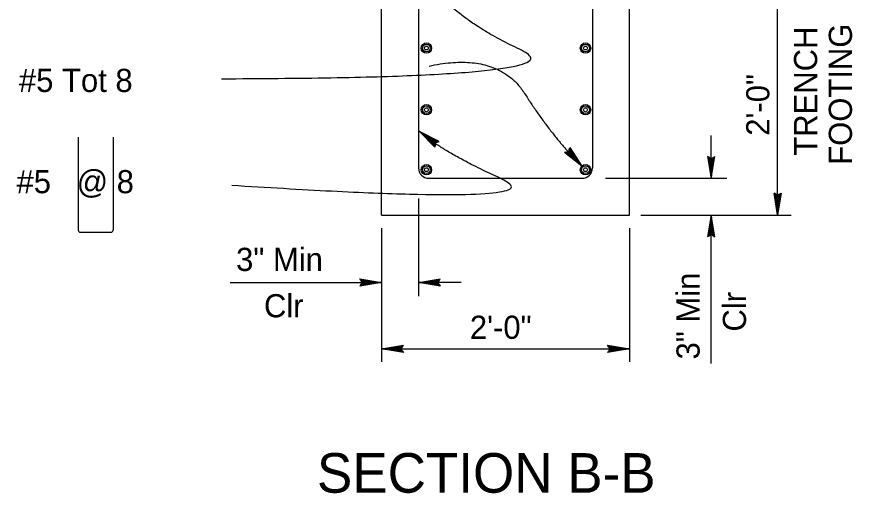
# Model space of a CAD drawing. Extents: x -893 to 867, y -474 to 712.
# Drawn here: x -115.3 to 137.7, y 161.5 to 305.8 of the extents above; entities that cross this region are included whole.
import ezdxf

# ---------------------------------------------------------------- set-up
doc = ezdxf.new("R2010")
doc.units = 0
for name, color, linetype in [('str_Concrete-A', 7, 'Continuous'), ('str_Reinforcement-A', 7, 'Continuous'), ('str_Reinforcement-E', 7, 'Continuous'), ('str_Text-A', 7, 'Continuous')]:
    doc.layers.add(name, color=color, linetype=linetype)

msp = doc.modelspace()

# ---------------------------------------------------------------- linework, layer by layer
at = {"layer": 'str_Concrete-A'}
for p, q in [((-4.82, 245.74), (-4.82, 320.74)), ((70.18, 245.74), (70.18, 320.85)), ((-4.82, 245.74), (70.18, 245.74))]:
    msp.add_line(p, q, dxfattribs=at)
at = {"layer": 'str_Reinforcement-A'}
for centre, radius in [((8.73, 296.35), 1.57), ((8.73, 296.35), 1.17), ((8.73, 296.35), 0.582), ((56.9, 296.35), 1.57), ((56.9, 296.35), 1.17), ((56.9, 296.35), 0.582), ((8.73, 277.66), 1.57), ((8.73, 277.66), 1.17), ((56.9, 277.66), 1.57), ((56.9, 277.66), 1.17), ((8.73, 277.66), 0.582), ((56.9, 277.66), 0.582), ((8.73, 259.5), 1.57), ((8.73, 259.5), 1.17), ((56.9, 259.5), 1.57), ((56.9, 259.5), 1.17), ((8.73, 259.5), 0.582), ((56.9, 259.5), 0.582)]:
    msp.add_circle(centre, radius, dxfattribs=at)
at = {"layer": 'str_Reinforcement-E'}
for p, q in [((6.35, 396.25), (6.35, 260.03)), ((59.01, 395.83), (59.01, 260.03)), ((9.47, 256.91), (55.88, 256.91))]:
    msp.add_line(p, q, dxfattribs=at)
for centre, start, end in [((9.47, 260.03), 180, 270), ((55.88, 260.03), 270, 0)]:
    msp.add_arc(centre, 3.13, start, end, dxfattribs=at)
at = {"layer": 'str_Text-A'}
for p, q in [((115.08, 245.74), (115.08, 320.74)), ((11.4, 267.59), (6.61, 271.05)), ((12.6, 268.08), (6.61, 271.05)), ((6.61, 271.05), (11.31, 266.3)), ((11.36, 266.94), (6.61, 271.05)), ((6.61, 271.05), (12, 267.83)), ((12.3, 267.96), (6.61, 271.05)), ((6.61, 271.05), (11.7, 267.71)), ((11.38, 267.26), (6.61, 271.05)), ((6.61, 271.05), (11.33, 266.62)), ((-96.69, 269.33), (-96.69, 241.21)), ((-86.16, 269.33), (-86.16, 241.21)), ((94.97, 256.91), (94.97, 269.86)), ((11.36, 266.94), (11.31, 266.3)), ((11.4, 267.59), (11.36, 266.94)), ((12, 267.83), (11.4, 267.59)), ((12, 267.83), (12.6, 268.08)), ((51.98, 265.6), (52.16, 266.23)), ((52.07, 265.92), (55.79, 260.61)), ((52.16, 266.23), (55.79, 260.61)), ((51.17, 264.86), (50.53, 264.74)), ((55.79, 260.61), (50.53, 264.74)), ((55.79, 260.61), (50.85, 264.8)), ((51.8, 264.98), (51.17, 264.86)), ((51.17, 264.86), (55.79, 260.61)), ((51.48, 264.92), (55.79, 260.61)), ((51.98, 265.6), (51.8, 264.98)), ((51.8, 264.98), (55.79, 260.61)), ((55.79, 260.61), (51.89, 265.29)), ((55.79, 260.61), (51.98, 265.6)), ((94.42, 263.16), (93.87, 263.5)), ((93.87, 263.5), (94.97, 256.91)), ((94.15, 263.33), (94.97, 256.91)), ((94.97, 256.91), (94.42, 263.16)), ((94.42, 263.16), (94.97, 262.82)), ((94.97, 256.91), (96.07, 263.5)), ((94.97, 256.91), (95.8, 263.33)), ((95.52, 263.16), (94.97, 256.91)), ((94.97, 262.82), (95.52, 263.16)), ((95.52, 263.16), (96.07, 263.5)), ((94.97, 256.91), (94.7, 262.99)), ((95.25, 262.99), (94.97, 256.91)), ((94.97, 262.82), (94.97, 256.91)), ((62.99, 256.91), (99.65, 256.91)), ((6.35, 250.8), (6.35, 221.18)), ((114.53, 252.07), (113.98, 252.4)), ((115.08, 245.81), (113.98, 252.4)), ((115.08, 245.81), (114.26, 252.23)), ((114.53, 252.07), (115.08, 245.81)), ((115.08, 251.73), (114.53, 252.07)), ((114.81, 251.9), (115.08, 245.81)), ((116.18, 252.4), (115.08, 245.81)), ((115.91, 252.23), (115.08, 245.81)), ((115.08, 245.81), (115.63, 252.07)), ((115.63, 252.07), (115.08, 251.73)), ((115.08, 245.81), (115.36, 251.9)), ((115.08, 251.73), (115.08, 245.81)), ((115.63, 252.07), (116.18, 252.4)), ((73.69, 245.74), (119.15, 245.74)), ((94.97, 245.74), (93.87, 239.14)), ((94.97, 245.74), (94.15, 239.31)), ((94.42, 239.48), (94.97, 245.74)), ((94.7, 239.65), (94.97, 245.74)), ((94.97, 200.82), (94.97, 245.74)), ((94.97, 239.82), (94.97, 245.74)), ((96.07, 239.14), (94.97, 245.74)), ((94.97, 245.74), (95.52, 239.48)), ((95.8, 239.31), (94.97, 245.74)), ((94.97, 245.74), (95.25, 239.65)), ((-96.06, 240.58), (-86.78, 240.58)), ((-4.82, 241.75), (-4.82, 201.32)), ((70.18, 241.75), (70.18, 201.32)), ((94.42, 239.48), (93.87, 239.14)), ((94.97, 239.82), (94.42, 239.48)), ((95.52, 239.48), (94.97, 239.82)), ((95.52, 239.48), (96.07, 239.14)), ((-50.64, 225.32), (-4.82, 225.32)), ((-11.08, 225.87), (-11.42, 226.42)), ((-11.42, 226.42), (-4.82, 225.32)), ((-4.82, 225.32), (-11.42, 224.22)), ((-11.25, 226.14), (-4.82, 225.32)), ((-4.82, 225.32), (-11.25, 224.49)), ((-4.82, 225.32), (-11.08, 225.87)), ((-11.08, 225.87), (-10.74, 225.32)), ((-11.08, 224.77), (-4.82, 225.32)), ((-10.74, 225.32), (-11.08, 224.77)), ((-4.82, 225.32), (-10.91, 225.59)), ((-10.91, 225.04), (-4.82, 225.32)), ((-10.74, 225.32), (-4.82, 225.32)), ((6.35, 225.32), (12.94, 226.42)), ((6.35, 225.32), (12.77, 226.14)), ((12.6, 225.87), (6.35, 225.32)), ((12.43, 225.59), (6.35, 225.32)), ((19.3, 225.32), (6.35, 225.32)), ((12.26, 225.32), (6.35, 225.32)), ((12.94, 224.22), (6.35, 225.32)), ((6.35, 225.32), (12.6, 224.77)), ((12.77, 224.49), (6.35, 225.32)), ((6.35, 225.32), (12.43, 225.04)), ((12.26, 225.32), (12.6, 225.87)), ((12.6, 224.77), (12.26, 225.32)), ((12.6, 225.87), (12.94, 226.42)), ((-11.08, 224.77), (-11.42, 224.22)), ((12.6, 224.77), (12.94, 224.22)), ((-4.82, 205.22), (1.77, 206.32)), ((-4.82, 205.22), (1.6, 206.05)), ((1.43, 205.77), (-4.82, 205.22)), ((1.26, 205.5), (-4.82, 205.22)), ((-4.82, 205.22), (70.18, 205.22)), ((1.09, 205.22), (-4.82, 205.22)), ((1.77, 204.12), (-4.82, 205.22)), ((-4.82, 205.22), (1.43, 204.67)), ((1.6, 204.4), (-4.82, 205.22)), ((-4.82, 205.22), (1.26, 204.95)), ((1.09, 205.22), (1.43, 205.77)), ((1.43, 204.67), (1.09, 205.22)), ((1.43, 205.77), (1.77, 206.32)), ((63.92, 205.77), (63.58, 206.32)), ((63.58, 206.32), (70.18, 205.22)), ((70.18, 205.22), (63.58, 204.12)), ((63.75, 206.05), (70.18, 205.22)), ((70.18, 205.22), (63.75, 204.4)), ((70.18, 205.22), (63.92, 205.77)), ((63.92, 205.77), (64.26, 205.22)), ((63.92, 204.67), (70.18, 205.22)), ((64.26, 205.22), (63.92, 204.67)), ((70.18, 205.22), (64.09, 205.5)), ((64.09, 204.95), (70.18, 205.22)), ((64.26, 205.22), (70.18, 205.22)), ((1.43, 204.67), (1.77, 204.12)), ((63.92, 204.67), (63.58, 204.12))]:
    msp.add_line(p, q, dxfattribs=at)
for centre, start, end in [((-96.06, 241.21), 180, 270), ((-86.78, 241.21), 270, 0)]:
    msp.add_arc(centre, 0.625, start, end, dxfattribs=at)
for points in [[(-53.32, 287.04), (55.79, 287.31), (20, 303.69), (11.25, 314.03)], [(9.54, 290.9), (30.34, 295.37), (46.66, 269.67), (55.79, 260.61)], [(-50.19, 254.8), (49.67, 248.37), (13.88, 264.74), (6.61, 271.05)]]:
    msp.add_open_spline(points, degree=2, dxfattribs=at)

# ---------------------------------------------------------------- texts
for s, p in [('TRENCH', (127.05, 263.74)), ('FOOTING', (137.58, 261)), ('2\'-0"', (112.58, 269.79)), ('3" Min', (91.46, 202.03)), ('Clr', (105.5, 210.48))]:
    msp.add_text(s, height=7.02, rotation=90, dxfattribs=at).set_placement(p)
for s, height, p in [('#5 Tot 8', 7.02, (-114.65, 283.04)), ('#5   @ 8', 7, (-115.36, 252.38)), ('3" Min', 7.02, (-48.89, 228.83)), ('Clr', 7.02, (-40.45, 214.79)), ('2\'-0"', 7.02, (21.89, 208.27)), ('SECTION B-B', 12, (-24.41, 161.67))]:
    msp.add_text(s, height=height, dxfattribs=at).set_placement(p)

doc.saveas('drawing.dxf')
